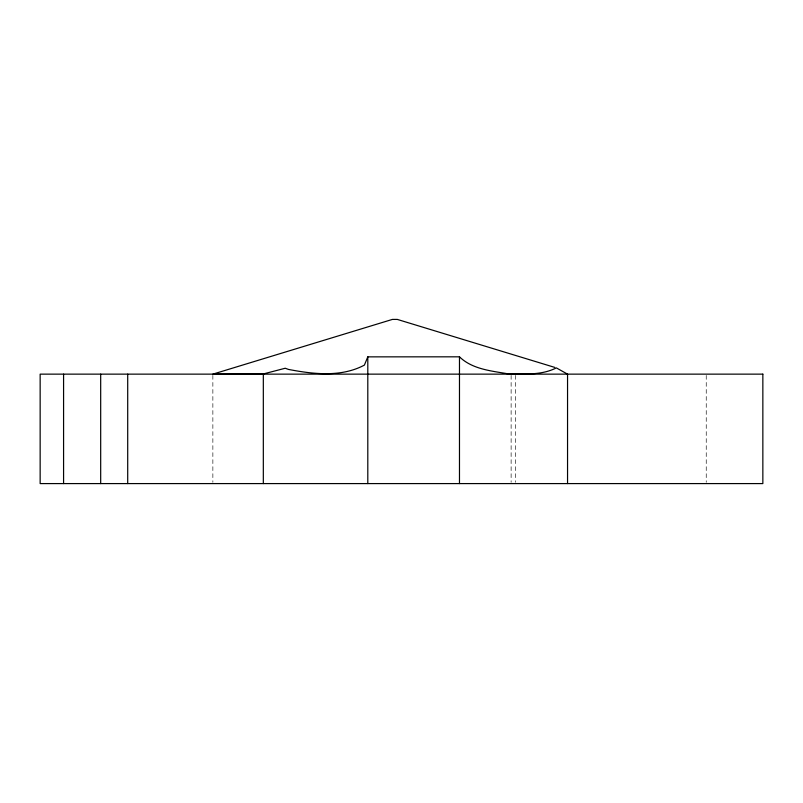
<?xml version="1.0" encoding="UTF-8"?>
<svg xmlns="http://www.w3.org/2000/svg" width="803" height="803" viewBox="0 0 803 803"><rect width="100%" height="100%" fill="white"/><g stroke="black" fill="none" stroke-linecap="round" stroke-linejoin="round"><path stroke-width="0.6" stroke-dasharray="4.01 3.01" d="M706.238 375.382L706.238 482.342M515.566 375.382L515.566 482.342M511.12 375.382L511.12 482.342M212.865 375.382L212.865 482.342"/><path stroke-width="1.2" d="M567.55 483.587L567.55 374.138L556.359 367.894C541.212 375.573 523.456 373.997 507.014 373.656C490.533 370.845 472.054 369.049 459.477 356.823L367.804 356.863L364.391 365.104C341.185 377.49 313.331 374.178 288.458 369.42L285.236 368.246L263.324 373.947L212.865 374.138L392.406 319.413L397.314 319.413L554.793 367.413M459.477 356.823L459.477 483.587M367.804 356.863L367.804 483.587M263.324 374.138L263.324 483.587M127.707 374.138L127.707 483.587M100.686 374.138L100.686 483.587M63.578 374.138L63.578 483.587M762.85 374.138L40.15 374.138L40.15 483.587L762.85 483.587L762.85 374.138"/></g></svg>
